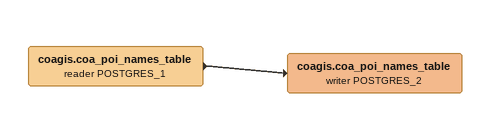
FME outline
coagis.coa_poi_names_table (reader POSTGRES_1)
    -> coagis.coa_poi_names_table (writer POSTGRES_2)
coagis.coa_poi_names_table (writer POSTGRES_2)
